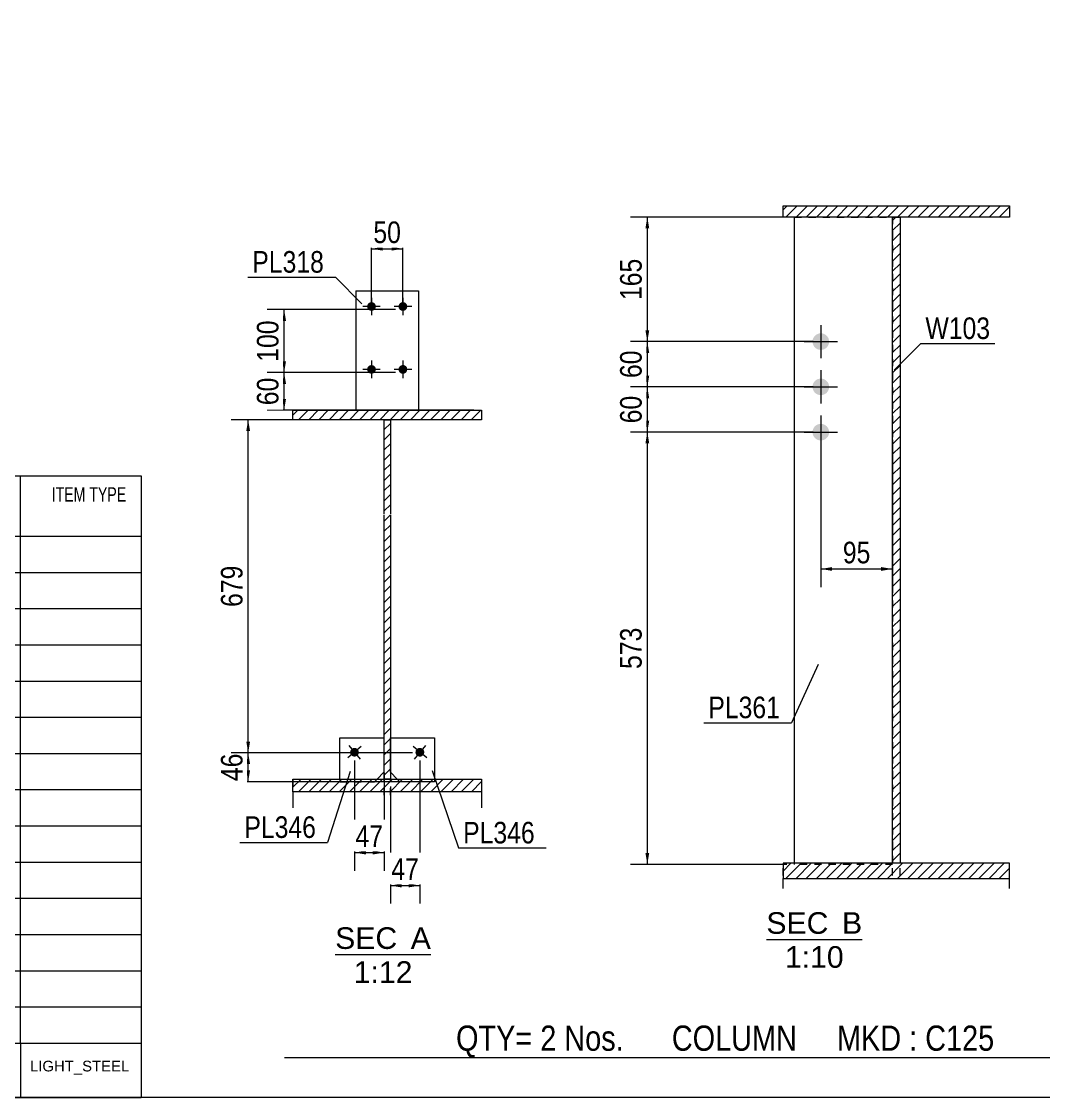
# Model space of a CAD drawing. Header units: millimetres. Extents: x -275 to 137, y -158 to 129.
# Drawn here: x -133.5 to 2, y -157.6 to -15 of the extents above; entities that cross this region are included whole.
import ezdxf

# ---------------------------------------------------------------- set-up
doc = ezdxf.new("R2010")
doc.units = ezdxf.units.MM
doc.linetypes.add('DXK_LINE_DOT1', pattern=[1.8814, 0.9407, -0.9407])
doc.styles.add('Arial', font='ARIAL.TTF', dxfattribs={"height": 0.2})
doc.styles.add('Arial Narrow', font='ARIALN.TTF', dxfattribs={"height": 0.2})

# ---------------------------------------------------------------- blocks, each defined once
blk = doc.blocks.new('Unknown-622979639-1210')
at = {"color": 5, "linetype": 'Continuous'}
blk.add_line((-272.56, -157.59), (137.44, -157.59), dxfattribs=at)
blk = doc.blocks.new('Unknown-622979639-12 - 1256')
at = {"color": 1, "linetype": 'Continuous'}
blk.add_line((-91.96, -138.68), (-79.27, -138.68), dxfattribs=at)
at = {"color": 0, "linetype": 'Continuous'}
for points in [[(-83.74, -137.93), (-83.74, -134.93), (-91.96, -134.93), (-91.96, -137.93)], [(-79.27, -137.93), (-79.27, -134.93), (-81.94, -134.93), (-81.94, -137.93)], [(-81.72, -142.43), (-81.72, -139.43), (-89.5, -139.43), (-89.5, -142.43)]]:
    blk.add_wipeout(points, dxfattribs=at)
at = {"color": 136, "linetype": 'Continuous', "style": 'Arial'}
for s, height, p in [('SEC', 2.865, (-91.96, -137.93)), ('A', 2.87, (-81.94, -137.93)), ('1:12', 2.865, (-89.5, -142.43))]:
    blk.add_text(s, height=height, dxfattribs=at).set_placement(p)
blk = doc.blocks.new('Unknown-622979639-13 - 2863')
at = {"color": 1, "linetype": 'Continuous'}
blk.add_line((-34.79, -136.68), (-22.1, -136.68), dxfattribs=at)
at = {"color": 0, "linetype": 'Continuous'}
for points in [[(-26.56, -135.93), (-26.56, -132.93), (-34.79, -132.93), (-34.79, -135.93)], [(-22.1, -135.93), (-22.1, -132.93), (-24.76, -132.93), (-24.76, -135.93)], [(-24.55, -140.43), (-24.55, -137.43), (-32.33, -137.43), (-32.33, -140.43)]]:
    blk.add_wipeout(points, dxfattribs=at)
at = {"color": 136, "linetype": 'Continuous', "style": 'Arial'}
for s, height, p in [('SEC', 2.865, (-34.79, -135.93)), ('B', 2.87, (-24.76, -135.93)), ('1:10', 2.865, (-32.33, -140.43))]:
    blk.add_text(s, height=height, dxfattribs=at).set_placement(p)
blk = doc.blocks.new('Part-622979639-1816 - 1510')
at = {"color": 2, "linetype": 'Continuous'}
for p, q in [((-18.1, -6.81), (-17.94, -5.15)), ((-17.94, -5.15), (29.56, -9.62)), ((29.56, -11.29), (-18.1, -6.81)), ((29.66, -16.75), (96.55, -23.04)), ((96.4, -24.7), (29.66, -18.42)), ((96.55, -23.04), (96.4, -24.7))]:
    blk.add_line(p, q, dxfattribs=at)
blk = doc.blocks.new('Part-622979639-1280 - 1256')
at = {"linetype": 'Continuous'}
h = blk.add_hatch(dxfattribs=at)
h.set_pattern_fill('', scale=0.3, style=0, pattern_type=0)
h.set_pattern_definition([(45, (-72.5583, -67.7778), (-0.67352, 0.67352), [])])
h.paths.add_polyline_path([(-97.56, -67.78), (-72.56, -67.78), (-72.56, -66.53), (-97.56, -66.53)])
at = {"color": 2, "linetype": 'Continuous'}
for p, q in [((-97.56, -67.78), (-97.56, -66.53)), ((-97.56, -66.53), (-72.56, -66.53)), ((-72.56, -66.53), (-72.56, -67.78)), ((-72.56, -67.78), (-97.56, -67.78))]:
    blk.add_line(p, q, dxfattribs=at)
blk = doc.blocks.new('Part-622979639-1282 - 1256')
at = {"linetype": 'Continuous'}
h = blk.add_hatch(dxfattribs=at)
h.set_pattern_fill('', scale=0.3, style=0, pattern_type=0)
h.set_pattern_definition([(45, (-72.5583, -117.0935), (-0.67352, 0.67352), [])])
h.paths.add_polyline_path([(-97.56, -117.09), (-72.56, -117.09), (-72.56, -115.42), (-97.56, -115.42)])
at = {"color": 7, "linetype": 'DXK_LINE_DOT1'}
for p, q in [((-97.56, -115.42), (-97.56, -117.09)), ((-72.56, -115.42), (-72.56, -117.09))]:
    blk.add_line(p, q, dxfattribs=at)
at = {"color": 2, "linetype": 'Continuous'}
for p, q in [((-97.56, -117.09), (-97.56, -115.42)), ((-97.56, -115.42), (-72.56, -115.42)), ((-72.56, -115.42), (-72.56, -117.09)), ((-97.56, -117.09), (-97.56, -119.22)), ((-72.56, -117.09), (-97.56, -117.09)), ((-72.56, -117.09), (-72.56, -119.22))]:
    blk.add_line(p, q, dxfattribs=at)
blk = doc.blocks.new('Bolt-622979639-1334 - 1256')
at = {"linetype": 'Continuous'}
blk.add_hatch(color=3, dxfattribs=at).paths.add_polyline_path([(-80.27, -112.23, -1), (-81.18, -111.49, -1)])
at = {"color": 3, "linetype": 'Continuous'}
for p, q in [((-79.82, -112.6), (-81.63, -111.12)), ((-79.98, -110.96), (-81.47, -112.76))]:
    blk.add_line(p, q, dxfattribs=at)
blk = doc.blocks.new('Part-622979639-1286 - 1256')
at = {"linetype": 'Continuous'}
h = blk.add_hatch(dxfattribs=at)
h.set_pattern_fill('', scale=0.3, style=0, pattern_type=0)
h.set_pattern_definition([(45, (-84.6416, -115.4195), (-0.67352, 0.67352), [])])
h.paths.add_polyline_path([(-85.47, -115.42), (-84.64, -115.42), (-84.64, -67.78), (-85.47, -67.78)])
at = {"color": 2, "linetype": 'Continuous'}
for p, q in [((-85.47, -80.28), (-85.47, -67.78)), ((-85.47, -67.78), (-84.64, -67.78)), ((-84.64, -67.78), (-84.64, -80.28)), ((-85.47, -115.42), (-85.47, -80.38)), ((-84.64, -80.38), (-84.64, -115.42)), ((-84.64, -115.42), (-85.47, -115.42))]:
    blk.add_line(p, q, dxfattribs=at)
at = {"color": 7, "linetype": 'DXK_LINE_DOT1'}
for p, q in [((-85.47, -117.55), (-85.47, -115.42)), ((-84.64, -117.55), (-84.64, -115.42))]:
    blk.add_line(p, q, dxfattribs=at)
blk = doc.blocks.new('Bolt-622979639-1333 - 1256')
at = {"linetype": 'Continuous'}
blk.add_hatch(color=3, dxfattribs=at).paths.add_polyline_path([(-88.94, -111.49, -1), (-89.84, -112.23, -1)])
at = {"color": 3, "linetype": 'Continuous'}
for p, q in [((-88.49, -111.12), (-90.29, -112.6)), ((-90.13, -110.96), (-88.65, -112.76))]:
    blk.add_line(p, q, dxfattribs=at)
blk = doc.blocks.new('Bolt-622979639-1293 - 1256')
at = {"linetype": 'Continuous'}
for points in [[(-86.56, -52.78, -1), (-87.72, -52.78, -1)], [(-82.39, -52.78, -1), (-83.56, -52.78, -1)], [(-86.56, -61.11, -1), (-87.72, -61.11, -1)], [(-82.39, -61.11, -1), (-83.56, -61.11, -1)]]:
    blk.add_hatch(color=3, dxfattribs=at).paths.add_polyline_path(points)
at = {"color": 3, "linetype": 'Continuous'}
for p, q in [((-87.14, -51.61), (-87.14, -53.94)), ((-82.97, -51.61), (-82.97, -53.94)), ((-85.97, -52.78), (-88.31, -52.78)), ((-81.81, -52.78), (-84.14, -52.78)), ((-85.97, -61.11), (-88.31, -61.11)), ((-87.14, -59.94), (-87.14, -62.28)), ((-81.81, -61.11), (-84.14, -61.11)), ((-82.97, -59.94), (-82.97, -62.28))]:
    blk.add_line(p, q, dxfattribs=at)
blk = doc.blocks.new('Part-622979639-1361 - 1256')
at = {"color": 2, "linetype": 'Continuous'}
for p, q in [((-84.62, -114.52), (-84.62, -109.94)), ((-84.62, -109.94), (-78.78, -109.94)), ((-78.78, -109.94), (-78.78, -115.42)), ((-84.62, -114.52), (-83.72, -115.42))]:
    blk.add_line(p, q, dxfattribs=at)
at = {"color": 7, "linetype": 'DXK_LINE_DOT1'}
for p, q in [((-83.72, -115.42), (-83.37, -115.77)), ((-78.78, -115.42), (-78.78, -115.77)), ((-78.78, -115.77), (-83.37, -115.77))]:
    blk.add_line(p, q, dxfattribs=at)
blk = doc.blocks.new('Part-622979639-1366 - 1256')
at = {"color": 2, "linetype": 'Continuous'}
for p, q in [((-91.33, -115.42), (-91.33, -109.94)), ((-91.33, -109.94), (-85.5, -109.94)), ((-85.5, -109.94), (-85.5, -114.52)), ((-85.5, -114.52), (-86.39, -115.42))]:
    blk.add_line(p, q, dxfattribs=at)
at = {"color": 7, "linetype": 'DXK_LINE_DOT1'}
for p, q in [((-91.33, -115.42), (-91.33, -115.77)), ((-86.39, -115.42), (-86.75, -115.77)), ((-91.33, -115.77), (-86.75, -115.77))]:
    blk.add_line(p, q, dxfattribs=at)
blk = doc.blocks.new('Part-622979639-1389 - 1256')
at = {"color": 2, "linetype": 'Continuous'}
for p, q in [((-89.22, -50.69), (-80.89, -50.69)), ((-89.22, -50.69), (-89.22, -66.53)), ((-80.89, -50.69), (-80.89, -66.53))]:
    blk.add_line(p, q, dxfattribs=at)
at = {"color": 7, "linetype": 'DXK_LINE_DOT1'}
blk.add_line((-89.22, -66.53), (-80.89, -66.53), dxfattribs=at)
blk = doc.blocks.new('Part-622979639-2884 - 2863')
at = {"linetype": 'Continuous'}
h = blk.add_hatch(dxfattribs=at)
h.set_pattern_fill('', scale=0.3, style=0, pattern_type=0)
h.set_pattern_definition([(45, (-17.0672, -126.5835), (-0.673519, 0.673519), [])])
h.paths.add_polyline_path([(-18.07, -126.58), (-17.07, -126.58), (-17.07, -40.93), (-18.07, -40.93)])
at = {"color": 2, "linetype": 'Continuous'}
for p, q in [((-18.07, -126.58), (-18.07, -40.93)), ((-18.07, -40.93), (-17.07, -40.93)), ((-17.07, -40.93), (-17.07, -126.58)), ((-17.07, -126.58), (-18.07, -126.58))]:
    blk.add_line(p, q, dxfattribs=at)
at = {"color": 7, "linetype": 'DXK_LINE_DOT1'}
for p, q in [((-18.07, -128.18), (-18.07, -126.58)), ((-17.07, -128.18), (-17.07, -126.58))]:
    blk.add_line(p, q, dxfattribs=at)
blk = doc.blocks.new('Part-622979639-2937 - 2863')
at = {"color": 2, "linetype": 'Continuous'}
blk.add_line((-31.07, -126.58), (-31.07, -40.93), dxfattribs=at)
at = {"color": 7, "linetype": 'DXK_LINE_DOT1'}
for p, q in [((-31.07, -40.93), (-18.07, -40.93)), ((-18.07, -40.93), (-18.07, -126.58)), ((-31.07, -126.73), (-31.07, -126.58)), ((-18.07, -126.73), (-31.07, -126.73))]:
    blk.add_line(p, q, dxfattribs=at)
blk = doc.blocks.new('Bolt-622979639-2877 - 2863')
at = {"linetype": 'Continuous'}
for points in [[(-27.57, -56.33, -1), (-27.57, -58.53, -1)], [(-27.57, -62.33, -1), (-27.57, -64.53, -1)], [(-27.57, -68.33, -1), (-27.57, -70.53, -1)]]:
    blk.add_hatch(color=3, dxfattribs=at).paths.add_polyline_path(points)
at = {"color": 3, "linetype": 'Continuous'}
for p, q in [((-27.57, -55.23), (-27.57, -59.63)), ((-29.77, -57.43), (-25.37, -57.43)), ((-27.57, -61.23), (-27.57, -65.63)), ((-29.77, -63.43), (-25.37, -63.43)), ((-27.57, -67.23), (-27.57, -71.63)), ((-29.77, -69.43), (-25.37, -69.43))]:
    blk.add_line(p, q, dxfattribs=at)
blk = doc.blocks.new('Part-622979639-2943 - 2863')
at = {"linetype": 'Continuous'}
h = blk.add_hatch(dxfattribs=at)
h.set_pattern_fill('', scale=0.3, style=0, pattern_type=0)
h.set_pattern_definition([(45, (-2.5672, -128.5923), (-0.67352, 0.67352), [])])
h.paths.add_polyline_path([(-32.57, -128.59), (-2.57, -128.59), (-2.57, -126.58), (-32.57, -126.58)])
at = {"color": 7, "linetype": 'DXK_LINE_DOT1'}
for p, q in [((-32.57, -128.18), (-32.57, -126.58)), ((-2.57, -128.18), (-2.57, -126.58))]:
    blk.add_line(p, q, dxfattribs=at)
at = {"color": 2, "linetype": 'Continuous'}
for p, q in [((-2.57, -126.58), (-32.57, -126.58)), ((-32.57, -126.58), (-32.57, -128.59)), ((-2.57, -128.59), (-2.57, -126.58)), ((-32.57, -129.93), (-32.57, -128.59)), ((-32.57, -128.59), (-2.57, -128.59)), ((-2.57, -129.93), (-2.57, -128.59))]:
    blk.add_line(p, q, dxfattribs=at)
blk = doc.blocks.new('Part-622979639-2946 - 2863')
at = {"linetype": 'Continuous'}
h = blk.add_hatch(dxfattribs=at)
h.set_pattern_fill('', scale=0.3, style=0, pattern_type=0)
h.set_pattern_definition([(45, (-2.5672, -40.9296), (-0.67352, 0.67352), [])])
h.paths.add_polyline_path([(-32.57, -40.93), (-2.57, -40.93), (-2.57, -39.43), (-32.57, -39.43)])
at = {"color": 2, "linetype": 'Continuous'}
for p, q in [((-32.57, -40.93), (-32.57, -39.43)), ((-32.57, -39.43), (-2.57, -39.43)), ((-2.57, -39.43), (-2.57, -40.93)), ((-2.57, -40.93), (-32.57, -40.93))]:
    blk.add_line(p, q, dxfattribs=at)
blk = doc.blocks.new('StraightDimension-622979639-1414 - 1256')
at = {"linetype": 'Continuous'}
for points in [[(-87.89, -125.41), (-89.39, -125.16), (-87.89, -124.91)], [(-86.97, -124.91), (-85.47, -125.16), (-86.97, -125.41)]]:
    blk.add_hatch(color=7, dxfattribs=at).paths.add_polyline_path(points)
at = {"color": 7, "linetype": 'Continuous'}
for p, q in [((-89.39, -112.94), (-89.39, -127.56)), ((-85.47, -114.61), (-85.47, -127.56)), ((-89.39, -125.16), (-85.47, -125.16))]:
    blk.add_line(p, q, dxfattribs=at)
at = {"color": 0}
blk.add_wipeout([(-85.01, -125.01), (-85.01, -120.81), (-89.86, -120.81), (-89.86, -125.01)], dxfattribs=at)
at = {"color": 3, "style": 'Arial Narrow'}
blk.add_text('47', height=2.863, dxfattribs=at).set_placement((-89.26, -124.41))
blk = doc.blocks.new('StraightDimension-622979639-1461 - 1256')
at = {"linetype": 'Continuous'}
for points in [[(-85.64, -45.37), (-87.14, -45.12), (-85.64, -44.87)], [(-84.47, -44.87), (-82.97, -45.12), (-84.47, -45.37)]]:
    blk.add_hatch(color=7, dxfattribs=at).paths.add_polyline_path(points)
at = {"color": 7, "linetype": 'Continuous'}
for p, q in [((-87.14, -52.19), (-87.14, -42.87)), ((-82.97, -52.19), (-82.97, -42.87)), ((-87.14, -45.12), (-82.97, -45.12))]:
    blk.add_line(p, q, dxfattribs=at)
at = {"color": 0}
blk.add_wipeout([(-82.63, -44.97), (-82.63, -40.77), (-87.49, -40.77), (-87.49, -44.97)], dxfattribs=at)
at = {"color": 3, "style": 'Arial Narrow'}
blk.add_text('50', height=2.863, dxfattribs=at).set_placement((-86.89, -44.37))
blk = doc.blocks.new('StraightDimension-622979639-1494 - 1256')
at = {"linetype": 'Continuous'}
for points in [[(-83.14, -129.78), (-84.64, -129.53), (-83.14, -129.28)], [(-82.22, -129.28), (-80.72, -129.53), (-82.22, -129.78)]]:
    blk.add_hatch(color=7, dxfattribs=at).paths.add_polyline_path(points)
at = {"color": 7, "linetype": 'Continuous'}
for p, q in [((-80.72, -112.94), (-80.72, -131.93)), ((-84.64, -116.42), (-84.64, -131.93)), ((-84.64, -129.53), (-80.72, -129.53))]:
    blk.add_line(p, q, dxfattribs=at)
at = {"color": 0}
blk.add_wipeout([(-80.26, -129.38), (-80.26, -125.18), (-85.11, -125.18), (-85.11, -129.38)], dxfattribs=at)
at = {"color": 3, "style": 'Arial Narrow'}
blk.add_text('47', height=2.863, dxfattribs=at).set_placement((-84.51, -128.78))
blk = doc.blocks.new('StraightDimension-622979639-1453 - 1256')
at = {"linetype": 'Continuous'}
for points in [[(-103.74, -113.44), (-103.49, -111.94), (-103.24, -113.44)], [(-103.24, -114.27), (-103.49, -115.77), (-103.74, -114.27)]]:
    blk.add_hatch(color=7, dxfattribs=at).paths.add_polyline_path(points)
at = {"color": 7, "linetype": 'Continuous'}
for p, q in [((-81.72, -111.94), (-105.74, -111.94)), ((-103.49, -115.77), (-103.49, -111.94)), ((-79.78, -115.77), (-105.74, -115.77))]:
    blk.add_line(p, q, dxfattribs=at)
at = {"color": 0}
blk.add_wipeout([(-103.64, -111.43), (-107.84, -111.43), (-107.84, -116.29), (-103.64, -116.29)], dxfattribs=at)
at = {"color": 3, "style": 'Arial Narrow'}
blk.add_text('46', height=2.863, rotation=90.0002, dxfattribs=at).set_placement((-104.24, -115.69))
blk = doc.blocks.new('StraightDimension-622979639-1444 - 1256')
at = {"linetype": 'Continuous'}
for points in [[(-103.74, -69.28), (-103.49, -67.78), (-103.24, -69.28)], [(-103.24, -110.44), (-103.49, -111.94), (-103.74, -110.44)]]:
    blk.add_hatch(color=7, dxfattribs=at).paths.add_polyline_path(points)
at = {"color": 7, "linetype": 'Continuous'}
for p, q in [((-73.56, -67.78), (-105.74, -67.78)), ((-103.49, -111.94), (-103.49, -67.78)), ((-81.72, -111.94), (-105.74, -111.94))]:
    blk.add_line(p, q, dxfattribs=at)
at = {"color": 0}
blk.add_wipeout([(-103.64, -86.52), (-107.84, -86.52), (-107.84, -93.2), (-103.64, -93.2)], dxfattribs=at)
at = {"color": 3, "style": 'Arial Narrow'}
blk.add_text('679', height=2.863, rotation=90.0002, dxfattribs=at).set_placement((-104.24, -92.6))
blk = doc.blocks.new('StraightDimension-622979639-1473 - 1256')
at = {"linetype": 'Continuous'}
for points in [[(-98.97, -54.69), (-98.72, -53.19), (-98.47, -54.69)], [(-98.47, -60.03), (-98.72, -61.53), (-98.97, -60.03)]]:
    blk.add_hatch(color=7, dxfattribs=at).paths.add_polyline_path(points)
at = {"color": 7, "linetype": 'Continuous'}
for p, q in [((-83.97, -53.19), (-100.97, -53.19)), ((-98.72, -61.53), (-98.72, -53.19)), ((-83.97, -61.53), (-100.97, -61.53))]:
    blk.add_line(p, q, dxfattribs=at)
at = {"color": 0}
blk.add_wipeout([(-98.87, -54.02), (-103.07, -54.02), (-103.07, -60.7), (-98.87, -60.7)], dxfattribs=at)
at = {"color": 3, "style": 'Arial Narrow'}
blk.add_text('100', height=2.863, rotation=90.0002, dxfattribs=at).set_placement((-99.47, -60.1))
blk = doc.blocks.new('StraightDimension-622979639-1483 - 1256')
at = {"linetype": 'Continuous'}
for points in [[(-98.97, -63.03), (-98.72, -61.53), (-98.47, -63.03)], [(-98.47, -65.03), (-98.72, -66.53), (-98.97, -65.03)]]:
    blk.add_hatch(color=7, dxfattribs=at).paths.add_polyline_path(points)
at = {"color": 7, "linetype": 'Continuous'}
for p, q in [((-83.97, -61.53), (-100.97, -61.53)), ((-98.72, -66.53), (-98.72, -61.53)), ((-73.56, -66.53), (-100.97, -66.53))]:
    blk.add_line(p, q, dxfattribs=at)
at = {"color": 0}
blk.add_wipeout([(-98.87, -61.6), (-103.07, -61.6), (-103.07, -66.46), (-98.87, -66.46)], dxfattribs=at)
at = {"color": 3, "style": 'Arial Narrow'}
blk.add_text('60', height=2.863, rotation=90.0002, dxfattribs=at).set_placement((-99.47, -65.86))
blk = doc.blocks.new('StraightDimension-622979639-2948 - 2863')
at = {"linetype": 'Continuous'}
for points in [[(-50.82, -42.43), (-50.57, -40.93), (-50.32, -42.43)], [(-50.32, -55.93), (-50.57, -57.43), (-50.82, -55.93)]]:
    blk.add_hatch(color=7, dxfattribs=at).paths.add_polyline_path(points)
at = {"color": 7, "linetype": 'Continuous'}
for p, q in [((-19.07, -40.93), (-52.82, -40.93)), ((-50.57, -57.43), (-50.57, -40.93)), ((-28.57, -57.43), (-52.82, -57.43))]:
    blk.add_line(p, q, dxfattribs=at)
at = {"color": 0}
blk.add_wipeout([(-50.72, -45.84), (-54.92, -45.84), (-54.92, -52.52), (-50.72, -52.52)], dxfattribs=at)
at = {"color": 3, "style": 'Arial Narrow'}
blk.add_text('165', height=2.863, rotation=90.0002, dxfattribs=at).set_placement((-51.32, -51.92))
blk = doc.blocks.new('StraightDimension-622979639-2958 - 2863')
at = {"linetype": 'Continuous'}
for points in [[(-50.82, -70.93), (-50.57, -69.43), (-50.32, -70.93)], [(-50.32, -125.23), (-50.57, -126.73), (-50.82, -125.23)]]:
    blk.add_hatch(color=7, dxfattribs=at).paths.add_polyline_path(points)
at = {"color": 7, "linetype": 'Continuous'}
for p, q in [((-28.57, -69.43), (-52.82, -69.43)), ((-50.57, -126.73), (-50.57, -69.43)), ((-32.07, -126.73), (-52.82, -126.73))]:
    blk.add_line(p, q, dxfattribs=at)
at = {"color": 0}
blk.add_wipeout([(-50.72, -94.74), (-54.92, -94.74), (-54.92, -101.42), (-50.72, -101.42)], dxfattribs=at)
at = {"color": 3, "style": 'Arial Narrow'}
blk.add_text('573', height=2.863, rotation=90.0002, dxfattribs=at).set_placement((-51.32, -100.82))
blk = doc.blocks.new('StraightDimension-622979639-2967 - 2863')
at = {"linetype": 'Continuous'}
for points in [[(-26.07, -87.82), (-27.57, -87.57), (-26.07, -87.32)], [(-19.57, -87.32), (-18.07, -87.57), (-19.57, -87.82)]]:
    blk.add_hatch(color=7, dxfattribs=at).paths.add_polyline_path(points)
at = {"color": 7, "linetype": 'Continuous'}
for p, q in [((-27.57, -70.43), (-27.57, -89.97)), ((-18.07, -70.43), (-18.07, -89.97)), ((-27.57, -87.57), (-18.07, -87.57))]:
    blk.add_line(p, q, dxfattribs=at)
at = {"color": 0}
blk.add_wipeout([(-20.39, -87.42), (-20.39, -83.22), (-25.25, -83.22), (-25.25, -87.42)], dxfattribs=at)
at = {"color": 3, "style": 'Arial Narrow'}
blk.add_text('95', height=2.863, dxfattribs=at).set_placement((-24.65, -86.82))
blk = doc.blocks.new('StraightDimension-622979639-3502 - 2863')
at = {"linetype": 'Continuous'}
for points in [[(-50.82, -64.93), (-50.57, -63.43), (-50.32, -64.93)], [(-50.32, -67.93), (-50.57, -69.43), (-50.82, -67.93)]]:
    blk.add_hatch(color=7, dxfattribs=at).paths.add_polyline_path(points)
at = {"color": 7, "linetype": 'Continuous'}
for p, q in [((-28.57, -63.43), (-52.82, -63.43)), ((-50.57, -69.43), (-50.57, -63.43)), ((-28.57, -69.43), (-52.82, -69.43))]:
    blk.add_line(p, q, dxfattribs=at)
at = {"color": 0}
blk.add_wipeout([(-50.72, -64), (-54.92, -64), (-54.92, -68.86), (-50.72, -68.86)], dxfattribs=at)
at = {"color": 3, "style": 'Arial Narrow'}
blk.add_text('60', height=2.863, rotation=90.0002, dxfattribs=at).set_placement((-51.32, -68.26))
blk = doc.blocks.new('StraightDimension-622979639-3504 - 2863')
at = {"linetype": 'Continuous'}
for points in [[(-50.82, -58.93), (-50.57, -57.43), (-50.32, -58.93)], [(-50.32, -61.93), (-50.57, -63.43), (-50.82, -61.93)]]:
    blk.add_hatch(color=7, dxfattribs=at).paths.add_polyline_path(points)
at = {"color": 7, "linetype": 'Continuous'}
for p, q in [((-28.57, -57.43), (-52.82, -57.43)), ((-50.57, -63.43), (-50.57, -57.43)), ((-28.57, -63.43), (-52.82, -63.43))]:
    blk.add_line(p, q, dxfattribs=at)
at = {"color": 0}
blk.add_wipeout([(-50.72, -58), (-54.92, -58), (-54.92, -62.86), (-50.72, -62.86)], dxfattribs=at)
at = {"color": 3, "style": 'Arial Narrow'}
blk.add_text('60', height=2.863, rotation=90.0002, dxfattribs=at).set_placement((-51.32, -62.26))
blk = doc.blocks.new('CBS_BOM-622979639-5096')
at = {"color": 7, "linetype": 'Continuous'}
for p, q in [((-272.59, -83.22), (-272.59, -75.22)), ((-272.59, -75.22), (-117.67, -75.22)), ((-260.59, -83.22), (-260.59, -75.22)), ((-248.4, -83.22), (-248.4, -75.22)), ((-218.24, -83.22), (-218.24, -75.22)), ((-207.56, -83.22), (-207.56, -75.22)), ((-188.24, -83.22), (-188.24, -75.22)), ((-169.44, -83.22), (-169.44, -75.22)), ((-158.23, -83.22), (-158.23, -75.22)), ((-145.44, -83.22), (-145.44, -75.22)), ((-133.69, -83.22), (-133.69, -75.22)), ((-117.67, -75.23), (-117.67, -83.21)), ((-272.59, -83.22), (-117.67, -83.22)), ((-272.59, -88.02), (-272.59, -83.22)), ((-260.59, -88.02), (-260.59, -83.22)), ((-248.4, -88.02), (-248.4, -83.22)), ((-218.24, -88.02), (-218.24, -83.22)), ((-207.56, -88.02), (-207.56, -83.22)), ((-188.24, -88.02), (-188.24, -83.22)), ((-180.98, -88.02), (-180.98, -83.22)), ((-169.44, -88.02), (-169.44, -83.22)), ((-158.23, -88.02), (-158.23, -83.22)), ((-145.44, -88.02), (-145.44, -83.22)), ((-133.68, -88.02), (-133.68, -83.22)), ((-117.67, -83.23), (-117.67, -88.02)), ((-272.59, -92.82), (-272.59, -88.02)), ((-260.59, -88.02), (-117.67, -88.02)), ((-260.59, -92.82), (-260.59, -88.02)), ((-248.4, -92.82), (-248.4, -88.02)), ((-218.24, -92.82), (-218.24, -88.02)), ((-207.56, -92.82), (-207.56, -88.02)), ((-188.24, -92.82), (-188.24, -88.02)), ((-180.98, -92.82), (-180.98, -88.02)), ((-169.44, -92.82), (-169.44, -88.02)), ((-158.23, -92.82), (-158.23, -88.02)), ((-145.44, -92.82), (-145.44, -88.02)), ((-133.68, -92.82), (-133.68, -88.02)), ((-117.67, -88.03), (-117.67, -92.82)), ((-272.59, -97.62), (-272.59, -92.82)), ((-260.59, -92.82), (-117.67, -92.82)), ((-260.59, -97.62), (-260.59, -92.82)), ((-248.4, -97.62), (-248.4, -92.82)), ((-218.24, -97.62), (-218.24, -92.82)), ((-207.56, -97.62), (-207.56, -92.82)), ((-188.24, -97.62), (-188.24, -92.82)), ((-180.98, -97.62), (-180.98, -92.82)), ((-169.44, -97.62), (-169.44, -92.82)), ((-158.23, -97.62), (-158.23, -92.82)), ((-145.44, -97.62), (-145.44, -92.82)), ((-133.68, -97.62), (-133.68, -92.82)), ((-117.67, -92.83), (-117.67, -97.62)), ((-272.59, -102.42), (-272.59, -97.62)), ((-260.59, -97.62), (-117.67, -97.62)), ((-260.59, -102.42), (-260.59, -97.62)), ((-248.4, -102.42), (-248.4, -97.62)), ((-218.24, -102.42), (-218.24, -97.62)), ((-207.56, -102.42), (-207.56, -97.62)), ((-188.24, -102.42), (-188.24, -97.62)), ((-180.98, -102.42), (-180.98, -97.62)), ((-169.44, -102.42), (-169.44, -97.62)), ((-158.23, -102.42), (-158.23, -97.62)), ((-145.44, -102.42), (-145.44, -97.62)), ((-133.68, -102.42), (-133.68, -97.62)), ((-117.67, -97.63), (-117.67, -102.42)), ((-272.59, -107.22), (-272.59, -102.42)), ((-260.59, -102.42), (-117.67, -102.42)), ((-260.59, -107.22), (-260.59, -102.42)), ((-248.4, -107.22), (-248.4, -102.42)), ((-218.24, -107.22), (-218.24, -102.42)), ((-207.56, -107.22), (-207.56, -102.42)), ((-188.24, -107.22), (-188.24, -102.42)), ((-180.98, -107.22), (-180.98, -102.42)), ((-169.44, -107.22), (-169.44, -102.42)), ((-158.23, -107.22), (-158.23, -102.42)), ((-145.44, -107.22), (-145.44, -102.42)), ((-133.68, -107.22), (-133.68, -102.42)), ((-117.67, -102.43), (-117.67, -107.22)), ((-272.59, -112.02), (-272.59, -107.22)), ((-260.59, -107.22), (-117.67, -107.22)), ((-260.59, -112.02), (-260.59, -107.22)), ((-248.4, -112.02), (-248.4, -107.22)), ((-218.24, -112.02), (-218.24, -107.22)), ((-207.56, -112.02), (-207.56, -107.22)), ((-188.24, -112.02), (-188.24, -107.22)), ((-180.98, -112.02), (-180.98, -107.22)), ((-169.44, -112.02), (-169.44, -107.22)), ((-158.23, -112.02), (-158.23, -107.22)), ((-145.44, -112.02), (-145.44, -107.22)), ((-133.68, -112.02), (-133.68, -107.22)), ((-117.67, -107.23), (-117.67, -112.02)), ((-272.59, -116.82), (-272.59, -112.02)), ((-260.59, -112.02), (-117.67, -112.02)), ((-260.59, -116.82), (-260.59, -112.02)), ((-248.4, -116.82), (-248.4, -112.02)), ((-218.24, -116.82), (-218.24, -112.02)), ((-207.56, -116.82), (-207.56, -112.02)), ((-188.24, -116.82), (-188.24, -112.02)), ((-180.98, -116.82), (-180.98, -112.02)), ((-169.44, -116.82), (-169.44, -112.02)), ((-158.23, -116.82), (-158.23, -112.02)), ((-145.44, -116.82), (-145.44, -112.02)), ((-133.68, -116.82), (-133.68, -112.02)), ((-117.67, -112.03), (-117.67, -116.82)), ((-272.59, -121.62), (-272.59, -116.82)), ((-260.59, -116.82), (-117.67, -116.82)), ((-260.59, -121.62), (-260.59, -116.82)), ((-248.4, -121.62), (-248.4, -116.82)), ((-218.24, -121.62), (-218.24, -116.82)), ((-207.56, -121.62), (-207.56, -116.82)), ((-188.24, -121.62), (-188.24, -116.82)), ((-180.98, -121.62), (-180.98, -116.82)), ((-169.44, -121.62), (-169.44, -116.82)), ((-158.23, -121.62), (-158.23, -116.82)), ((-145.44, -121.62), (-145.44, -116.82)), ((-133.68, -121.62), (-133.68, -116.82)), ((-117.67, -116.83), (-117.67, -121.62)), ((-272.59, -126.42), (-272.59, -121.62)), ((-260.59, -121.62), (-117.67, -121.62)), ((-260.59, -126.42), (-260.59, -121.62)), ((-248.4, -126.42), (-248.4, -121.62)), ((-218.24, -126.42), (-218.24, -121.62)), ((-207.56, -126.42), (-207.56, -121.62)), ((-188.24, -126.42), (-188.24, -121.62)), ((-180.98, -126.42), (-180.98, -121.62)), ((-169.44, -126.42), (-169.44, -121.62)), ((-158.23, -126.42), (-158.23, -121.62)), ((-145.44, -126.42), (-145.44, -121.62)), ((-133.68, -126.42), (-133.68, -121.62)), ((-117.67, -121.63), (-117.67, -126.42)), ((-272.59, -131.22), (-272.59, -126.42)), ((-260.59, -126.42), (-117.67, -126.42)), ((-260.59, -131.22), (-260.59, -126.42)), ((-248.4, -131.22), (-248.4, -126.42)), ((-218.24, -131.22), (-218.24, -126.42)), ((-207.56, -131.22), (-207.56, -126.42)), ((-188.24, -131.22), (-188.24, -126.42)), ((-180.98, -131.22), (-180.98, -126.42)), ((-169.44, -131.22), (-169.44, -126.42)), ((-158.23, -131.22), (-158.23, -126.42)), ((-145.44, -131.22), (-145.44, -126.42)), ((-133.68, -131.22), (-133.68, -126.42)), ((-117.67, -126.43), (-117.67, -131.22)), ((-272.59, -136.02), (-272.59, -131.22)), ((-260.59, -131.22), (-117.67, -131.22)), ((-260.59, -136.02), (-260.59, -131.22)), ((-248.4, -136.02), (-248.4, -131.22)), ((-218.24, -136.02), (-218.24, -131.22)), ((-207.56, -136.02), (-207.56, -131.22)), ((-188.24, -136.02), (-188.24, -131.22)), ((-180.98, -136.02), (-180.98, -131.22)), ((-169.44, -136.02), (-169.44, -131.22)), ((-158.23, -136.02), (-158.23, -131.22)), ((-145.44, -136.02), (-145.44, -131.22)), ((-133.68, -136.02), (-133.68, -131.22)), ((-117.67, -131.23), (-117.67, -136.02)), ((-272.59, -140.82), (-272.59, -136.02)), ((-260.59, -136.02), (-117.67, -136.02)), ((-260.59, -140.82), (-260.59, -136.02)), ((-248.4, -140.82), (-248.4, -136.02)), ((-218.24, -140.82), (-218.24, -136.02)), ((-207.56, -140.82), (-207.56, -136.02)), ((-188.24, -140.82), (-188.24, -136.02)), ((-180.98, -140.82), (-180.98, -136.02)), ((-169.44, -140.82), (-169.44, -136.02)), ((-158.23, -140.82), (-158.23, -136.02)), ((-145.44, -140.82), (-145.44, -136.02)), ((-133.68, -140.82), (-133.68, -136.02)), ((-117.67, -136.03), (-117.67, -140.82)), ((-272.59, -145.62), (-272.59, -140.82)), ((-260.59, -140.82), (-117.67, -140.82)), ((-260.59, -145.62), (-260.59, -140.82)), ((-248.4, -145.62), (-248.4, -140.82)), ((-218.24, -145.62), (-218.24, -140.82)), ((-207.56, -145.62), (-207.56, -140.82)), ((-188.24, -145.62), (-188.24, -140.82)), ((-180.98, -145.62), (-180.98, -140.82)), ((-169.44, -145.62), (-169.44, -140.82)), ((-158.23, -145.62), (-158.23, -140.82)), ((-145.44, -145.62), (-145.44, -140.82)), ((-133.68, -145.62), (-133.68, -140.82)), ((-117.67, -140.83), (-117.67, -145.62)), ((-272.59, -150.42), (-272.59, -145.62)), ((-260.59, -145.62), (-117.67, -145.62)), ((-260.59, -150.42), (-260.59, -145.62)), ((-248.4, -150.42), (-248.4, -145.62)), ((-218.24, -150.42), (-218.24, -145.62)), ((-207.56, -150.42), (-207.56, -145.62)), ((-188.24, -150.42), (-188.24, -145.62)), ((-180.98, -150.42), (-180.98, -145.62)), ((-169.44, -150.42), (-169.44, -145.62)), ((-158.23, -150.42), (-158.23, -145.62)), ((-145.44, -150.42), (-145.44, -145.62)), ((-133.68, -150.42), (-133.68, -145.62)), ((-117.67, -145.63), (-117.67, -150.42)), ((-272.59, -157.62), (-272.59, -150.44)), ((-260.59, -150.42), (-117.67, -150.42)), ((-158.23, -157.62), (-158.23, -150.44)), ((-145.44, -157.62), (-145.44, -150.44)), ((-133.64, -157.62), (-133.64, -150.44)), ((-117.67, -150.42), (-117.67, -157.62)), ((-272.59, -157.62), (-117.67, -157.62))]:
    blk.add_line(p, q, dxfattribs=at)
at = {"color": 3, "linetype": 'Continuous', "style": 'Arial'}
for s, height, width, p in [('ASSEMBLY', 1.91, 0.7, (-271.91, -78.65)), ('ITEM', 1.91, 0.8, (-257.26, -78.65)), ('UNIT WT.', 1.91, 0.7, (-179.55, -78.73)), ('WT./ITEM', 1.91, 0.7, (-168.26, -78.73)), ('TOTAL WT.', 1.91, 0.7, (-156.32, -78.73)), ('GRAND', 1.91, 0.8, (-143.17, -78.57)), ('ITEM TYPE', 1.91, 0.7, (-129.53, -78.64)), ('DESCRIPTION', 1.9102, 0.8, (-246.08, -80.16)), ('LENGTH', 1.91, 0.7, (-217.13, -80.16)), ('MATERIAL', 1.91, 0.8, (-203.11, -80.2)), ('QTY.', 1.91, 0.8, (-186.72, -80.12)), ('NO.', 1.91, 0.8, (-256.41, -81.79)), ('MARK', 1.91, 0.8, (-269.59, -81.79)), ('IN Kgs', 1.91, 0.8, (-178.97, -81.86)), ('IN Kgs', 1.91, 0.8, (-167.22, -81.86)), ('IN Kgs', 1.91, 0.8, (-155.43, -81.86)), ('TOTAL WT.', 1.91, 0.7, (-144.43, -81.91))]:
    blk.add_text(s, height=height, dxfattribs=dict(at, width=width)).set_placement(p)
at = {"color": 7, "linetype": 'Continuous', "style": 'Arial'}
for s, width, p in [('IF102', 0.8, (-260.14, -86.59)), ('5712', 0.85, (-214.52, -86.59)), ('S355JR', 0.8, (-201.87, -86.59)), ('IF103', 0.8, (-260.14, -91.39)), ('2293', 0.85, (-214.52, -91.39)), ('S355JR', 0.8, (-201.87, -91.39)), ('OF102', 0.8, (-260.14, -96.19)), ('5690', 0.85, (-214.52, -96.19)), ('S355JR', 0.8, (-201.87, -96.19)), ('OF103', 0.8, (-260.14, -100.99)), ('2283', 0.85, (-214.52, -100.99)), ('S355JR', 0.8, (-201.87, -100.99)), ('PL101', 0.8, (-260.14, -105.79)), ('221', 0.85, (-213.26, -105.79)), ('S355JR', 0.8, (-201.87, -105.79)), ('PL104', 0.8, (-260.14, -110.59)), ('1700', 0.85, (-214.52, -110.59)), ('S355JR', 0.8, (-201.87, -110.59)), ('PL105', 0.8, (-260.14, -115.39)), ('220', 0.85, (-213.26, -115.39)), ('S355JR', 0.8, (-201.87, -115.39)), ('PL232', 0.8, (-260.14, -120.19)), ('530', 0.85, (-213.26, -120.19)), ('S355JR', 0.8, (-201.87, -120.19)), ('PL302', 0.8, (-260.14, -124.99)), ('150', 0.85, (-213.26, -124.99)), ('S355JR', 0.8, (-201.87, -124.99)), ('PL318', 0.8, (-260.14, -129.79)), ('190', 0.85, (-213.26, -129.79)), ('S355JR', 0.8, (-201.87, -129.79)), ('PL346', 0.8, (-260.14, -134.59)), ('70', 0.85, (-212, -134.59)), ('S355JR', 0.8, (-201.87, -134.59)), ('PL361', 0.8, (-260.14, -139.39)), ('858', 0.85, (-213.26, -139.39)), ('S355JR', 0.8, (-201.87, -139.39)), ('W103', 0.8, (-260.14, -144.19)), ('5990', 0.85, (-214.52, -144.19)), ('S355JR', 0.8, (-201.87, -144.19)), ('W104', 0.8, (-260.14, -148.99)), ('1983', 0.85, (-214.52, -148.99)), ('S355JR', 0.8, (-201.87, -148.99))]:
    blk.add_text(s, height=1.91, dxfattribs=dict(at, width=width)).set_placement(p)
for s, height, p in [('PL20*300', 1.91, (-247.15, -86.59)), ('1', 1.91, (-185.15, -86.59)), ('7.85', 1.91, (-175.69, -86.59)), ('269.04', 1.91, (-166.91, -86.59)), ('269.04', 1.91, (-154.19, -86.59)), ('PL20*300', 1.91, (-247.15, -91.39)), ('1', 1.91, (-185.15, -91.39)), ('7.85', 1.91, (-175.69, -91.39)), ('107.99', 1.91, (-166.91, -91.39)), ('107.99', 1.91, (-154.19, -91.39)), ('PL15*300', 1.91, (-247.15, -96.19)), ('1', 1.91, (-185.15, -96.19)), ('7.85', 1.91, (-175.69, -96.19)), ('201.00', 1.91, (-166.91, -96.19)), ('201.00', 1.91, (-154.19, -96.19)), ('PL15*300', 1.91, (-247.15, -100.99)), ('1', 1.91, (-185.15, -100.99)), ('7.85', 1.91, (-175.69, -100.99)), ('80.64', 1.91, (-165.42, -100.99)), ('80.64', 1.91, (-152.71, -100.99)), ('PLT14*219', 1.91, (-247.15, -105.79)), ('3', 1.91, (-185.15, -105.79)), ('7.85', 1.91, (-175.69, -105.79)), ('2.40', 1.91, (-163.94, -105.79)), ('7.21', 1.91, (-151.23, -105.79)), ('PL25*450', 1.91, (-247.15, -110.59)), ('1', 1.91, (-185.15, -110.59)), ('7.85', 1.91, (-175.69, -110.59)), ('150.13', 1.91, (-166.91, -110.59)), ('150.13', 1.91, (-154.19, -110.59)), ('PLT14*200', 1.91, (-247.15, -115.39)), ('19', 1.91, (-185.89, -115.39)), ('7.85', 1.91, (-175.69, -115.39)), ('2.41', 1.91, (-163.94, -115.39)), ('45.83', 1.91, (-152.71, -115.39)), ('PL20*300', 1.91, (-247.15, -120.19)), ('1', 1.91, (-185.15, -120.19)), ('7.85', 1.91, (-175.69, -120.19)), ('24.96', 1.91, (-165.42, -120.19)), ('24.96', 1.91, (-152.71, -120.19)), ('PL6*100', 1.91, (-247.15, -124.99)), ('3', 1.91, (-185.15, -124.99)), ('7.85', 1.91, (-175.69, -124.99)), ('0.71', 1.91, (-163.94, -124.99)), ('2.12', 1.91, (-151.23, -124.99)), ('PL5*100', 1.91, (-247.15, -129.79)), ('4', 1.91, (-185.15, -129.79)), ('7.85', 1.91, (-175.69, -129.79)), ('0.75', 1.91, (-163.94, -129.79)), ('2.98', 1.91, (-151.23, -129.79)), ('PL5*70', 1.91, (-247.15, -134.59)), ('4', 1.91, (-185.15, -134.59)), ('7.85', 1.91, (-175.69, -134.59)), ('0.19', 1.91, (-163.94, -134.59)), ('0.75', 1.91, (-151.23, -134.59)), ('PL12*130', 1.91, (-247.15, -139.39)), ('1', 1.91, (-185.15, -139.39)), ('7.85', 1.91, (-175.69, -139.39)), ('10.51', 1.91, (-165.42, -139.39)), ('10.51', 1.91, (-152.71, -139.39)), ('PLT10*1013.5', 1.9102, (-247.15, -144.19)), ('1', 1.91, (-185.15, -144.19)), ('7.85', 1.91, (-175.69, -144.19)), ('344.08', 1.91, (-166.91, -144.19)), ('344.08', 1.91, (-154.19, -144.19)), ('PLT10*1200', 1.91, (-247.15, -148.99)), ('1', 1.91, (-185.15, -148.99)), ('7.85', 1.91, (-175.69, -148.99)), ('172.25', 1.91, (-166.91, -148.99)), ('172.25', 1.91, (-154.19, -148.99))]:
    blk.add_text(s, height=height, dxfattribs=at).set_placement(p)
at = {"color": 6, "linetype": 'Continuous', "style": 'Arial'}
for s, height, width, p in [('283***', 1.91, 1.3, (-144.77, -154.52)), ('C125 x 2', 2.292, 2.05, (-270.87, -155.43)), ('TOTAL IN Kgs.', 1.9102, 1.2, (-182.43, -154.83)), ('1419.49', 1.91, 1.3, (-157.7, -154.68))]:
    blk.add_text(s, height=height, dxfattribs=dict(at, width=width)).set_placement(p)
blk.add_text('LIGHT_STEEL', height=1.4135, dxfattribs=at).set_placement((-132.42, -154.17))
blk = doc.blocks.new('CBS_CALLOFF-622979639-5097')
at = {"color": 7, "linetype": 'Continuous'}
blk.add_line((-98.68, -152.32), (17.55, -152.34), dxfattribs=at)
at = {"color": 3, "linetype": 'Continuous', "style": 'Arial Narrow'}
blk.add_text('QTY= 2 Nos.      COLUMN     MKD : C125', height=3.3405, dxfattribs=at).set_placement((-75.93, -151.43))
blk = doc.blocks.new('Mark-622979639-1356 - 1256')
at = {"color": 0}
blk.add_wipeout([(-65.48, -123.95), (-65.48, -120.95), (-74.99, -120.95), (-74.99, -123.95)], dxfattribs=at)
blk.add_wipeout([(-65.48, -123.95), (-65.48, -120.95), (-74.99, -120.95), (-74.99, -123.95)], dxfattribs=at)
at = {"color": 7, "linetype": 'Continuous'}
for p, q in [((-79.09, -114.29), (-75.59, -124.55)), ((-75.59, -124.55), (-63.98, -124.55))]:
    blk.add_line(p, q, dxfattribs=at)
at = {"color": 3, "style": 'Arial Narrow'}
blk.add_text('PL346', height=2.863, dxfattribs=at).set_placement((-74.99, -123.95))
blk = doc.blocks.new('Mark-622979639-1362 - 1256')
at = {"color": 7, "linetype": 'Continuous'}
blk.add_line((-89.98, -114.43), (-92.98, -123.82), dxfattribs=at)
at = {"color": 0}
blk.add_wipeout([(-94.48, -123.22), (-94.48, -120.22), (-103.99, -120.22), (-103.99, -123.22)], dxfattribs=at)
blk.add_wipeout([(-94.48, -123.22), (-94.48, -120.22), (-103.99, -120.22), (-103.99, -123.22)], dxfattribs=at)
at = {"color": 7, "linetype": 'Continuous'}
blk.add_line((-104.59, -123.82), (-92.98, -123.82), dxfattribs=at)
at = {"color": 3, "style": 'Arial Narrow'}
blk.add_text('PL346', height=2.863, dxfattribs=at).set_placement((-103.99, -123.22))
blk = doc.blocks.new('Mark-622979639-1385 - 1256')
at = {"color": 7, "linetype": 'Continuous'}
blk.add_line((-88.4, -52.43), (-91.93, -48.89), dxfattribs=at)
at = {"color": 0}
blk.add_wipeout([(-93.43, -48.29), (-93.43, -45.29), (-102.94, -45.29), (-102.94, -48.29)], dxfattribs=at)
blk.add_wipeout([(-93.43, -48.29), (-93.43, -45.29), (-102.94, -45.29), (-102.94, -48.29)], dxfattribs=at)
at = {"color": 7, "linetype": 'Continuous'}
blk.add_line((-103.54, -48.89), (-91.93, -48.89), dxfattribs=at)
at = {"color": 3, "style": 'Arial Narrow'}
blk.add_text('PL318', height=2.863, dxfattribs=at).set_placement((-102.94, -48.29))
blk = doc.blocks.new('Mark-622979639-2933 - 2863')
at = {"color": 7, "linetype": 'Continuous'}
blk.add_line((-27.94, -100.21), (-31.47, -107.95), dxfattribs=at)
at = {"color": 0}
blk.add_wipeout([(-32.97, -107.35), (-32.97, -104.35), (-42.48, -104.35), (-42.48, -107.35)], dxfattribs=at)
blk.add_wipeout([(-32.97, -107.35), (-32.97, -104.35), (-42.48, -104.35), (-42.48, -107.35)], dxfattribs=at)
at = {"color": 7, "linetype": 'Continuous'}
blk.add_line((-43.08, -107.95), (-31.47, -107.95), dxfattribs=at)
at = {"color": 3, "style": 'Arial Narrow'}
blk.add_text('PL361', height=2.863, dxfattribs=at).set_placement((-42.48, -107.35))
blk = doc.blocks.new('Mark-622979639-2880 - 2863')
at = {"color": 0}
blk.add_wipeout([(-5.12, -57.09), (-5.12, -54.09), (-13.7, -54.09), (-13.7, -57.09)], dxfattribs=at)
blk.add_wipeout([(-5.12, -57.09), (-5.12, -54.09), (-13.7, -54.09), (-13.7, -57.09)], dxfattribs=at)
at = {"color": 7, "linetype": 'Continuous'}
for p, q in [((-17.84, -61.23), (-14.3, -57.69)), ((-14.3, -57.69), (-4.52, -57.69))]:
    blk.add_line(p, q, dxfattribs=at)
at = {"color": 3, "style": 'Arial Narrow'}
blk.add_text('W103', height=2.863, dxfattribs=at).set_placement((-13.7, -57.09))

msp = doc.modelspace()

# ---------------------------------------------------------------- block references
for name in ['Unknown-622979639-1210', 'Part-622979639-1816 - 1510', 'Part-622979639-2946 - 2863', 'Part-622979639-2937 - 2863', 'Part-622979639-2884 - 2863', 'Part-622979639-1389 - 1256', 'Bolt-622979639-1293 - 1256', 'Bolt-622979639-2877 - 2863', 'Part-622979639-1280 - 1256', 'Part-622979639-1286 - 1256', 'CBS_BOM-622979639-5096', 'Part-622979639-1366 - 1256', 'Bolt-622979639-1333 - 1256', 'Part-622979639-1361 - 1256', 'Bolt-622979639-1334 - 1256', 'Part-622979639-1282 - 1256', 'Part-622979639-2943 - 2863', 'CBS_CALLOFF-622979639-5097']:
    msp.add_blockref(name, (0, 0))

# ---------------------------------------------------------------- next in the draw order: block references
for name in ['StraightDimension-622979639-1461 - 1256', 'StraightDimension-622979639-2948 - 2863', 'Mark-622979639-1385 - 1256', 'StraightDimension-622979639-1473 - 1256', 'Mark-622979639-2880 - 2863', 'StraightDimension-622979639-2958 - 2863', 'StraightDimension-622979639-2967 - 2863', 'StraightDimension-622979639-1414 - 1256', 'Unknown-622979639-13 - 2863', 'Unknown-622979639-12 - 1256']:
    msp.add_blockref(name, (0, 0))

# ---------------------------------------------------------------- next in the draw order: block references
for name in ['StraightDimension-622979639-1483 - 1256', 'StraightDimension-622979639-3502 - 2863', 'Mark-622979639-2933 - 2863', 'StraightDimension-622979639-1494 - 1256']:
    msp.add_blockref(name, (0, 0))

# ---------------------------------------------------------------- next in the draw order: block references
for name in ['StraightDimension-622979639-3504 - 2863', 'StraightDimension-622979639-1453 - 1256']:
    msp.add_blockref(name, (0, 0))

# ---------------------------------------------------------------- next in the draw order: block references
for name in ['StraightDimension-622979639-1444 - 1256', 'Mark-622979639-1362 - 1256', 'Mark-622979639-1356 - 1256']:
    msp.add_blockref(name, (0, 0))

doc.saveas('drawing.dxf')
